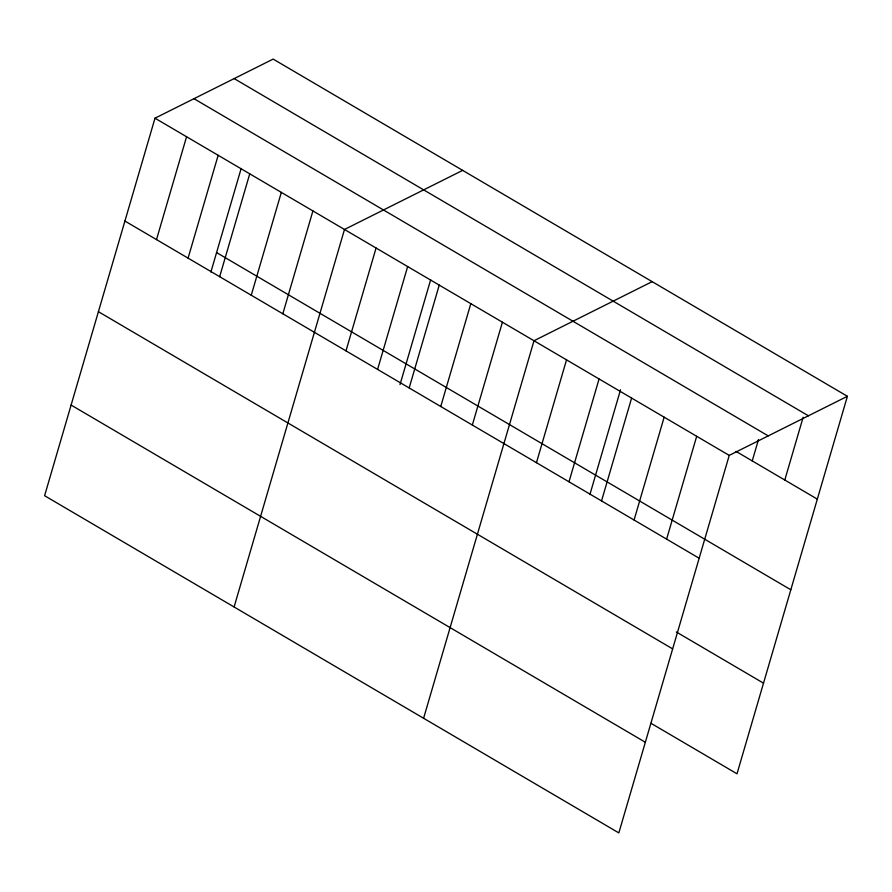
<?xml version="1.0" encoding="UTF-8"?>
<svg xmlns="http://www.w3.org/2000/svg" width="892" height="892" viewBox="0 0 892 892"><rect width="100%" height="100%" fill="white"/><g stroke="black" fill="none" stroke-linecap="round" stroke-linejoin="round"><path stroke-width="1.34" d="M154.996 118.201L44.6 495.707L618.836 832.905L729.232 455.399L847.4 396.293L273.164 59.095L154.996 118.201L729.232 455.399M156.501 239.591L186.573 136.744M188.089 258.134L218.161 155.286M210.891 272.038L241.163 168.51M219.666 276.676L249.738 173.84M251.254 295.23L281.326 192.382M282.831 313.772L312.914 210.925M234.094 606.984L344.49 229.478L462.658 170.372M345.996 350.868L376.078 248.021M377.584 369.411L407.655 266.563M400.006 384.608L430.669 279.787M409.172 387.953L439.243 285.106M440.748 406.496L470.82 303.659M472.336 425.049L502.408 322.202M423.6 718.261L533.996 340.744L652.152 281.649M536.46 462.703L566.532 359.855M568.996 481.803L599.067 378.966M589.891 494.581L620.542 389.748M601.543 500.914L631.614 398.066M634.078 520.025L664.15 417.177M666.614 539.136L696.697 436.288M752.246 460.919L758.49 439.544M784.782 480.03L803.146 417.255M847.4 396.293L737.004 773.799L651.004 723.301M234.161 78.596L808.408 415.795M193.988 98.7L768.224 435.887M735.978 451.363L817.328 499.13M216.578 252.581L790.825 589.779M124.913 221.049L699.161 558.236M676.348 631.982L763.519 683.161M98.41 311.687L672.657 648.874M71.104 405.068L645.351 742.267"/></g></svg>
